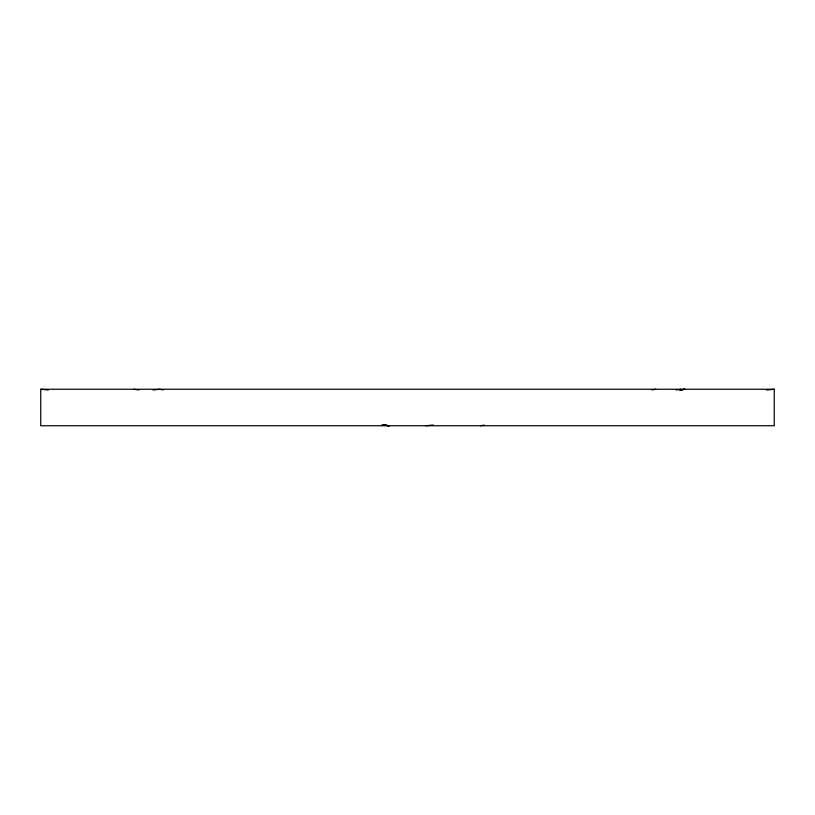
<?xml version="1.0" encoding="UTF-8"?>
<svg xmlns="http://www.w3.org/2000/svg" width="815" height="815" viewBox="0 0 815 815"><rect width="100%" height="100%" fill="white"/><g stroke="black" fill="none" stroke-linecap="round" stroke-linejoin="round"><path stroke-width="1.22" d="M480.483 425.746L484.222 425.084M681.106 389.916L684.845 389.254L679.812 389.967M651.898 389.916L655.647 389.254M679.832 390.018L684.845 389.254M425.746 425.746L433.213 425.002M676.165 389.978L681.197 389.254M153.271 390.018L159.353 389.254L163.102 389.916M766.65 390.018L774.25 389.254L774.25 425.746L40.75 425.746L40.75 389.254L774.25 389.254M40.75 389.254L48.35 390.018M381.787 425.002L389.254 425.746L384.222 425.022M382.969 424.951L389.254 425.746M133.803 389.254L138.835 389.978"/></g></svg>
